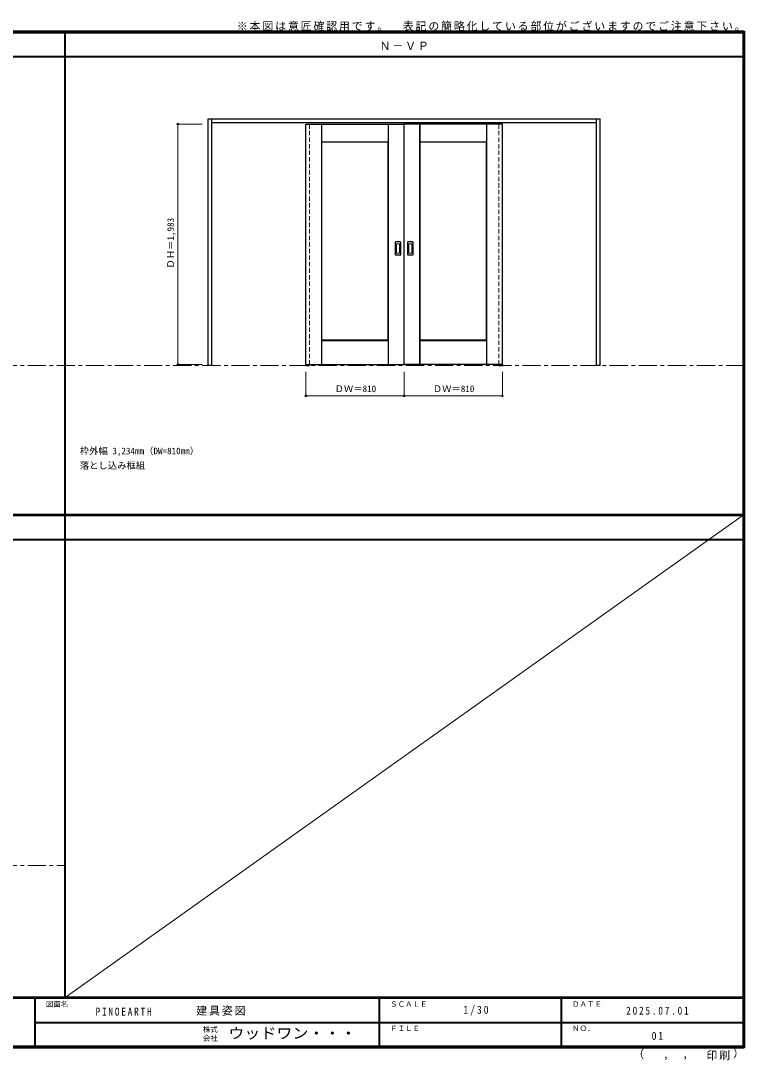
# Model space of a CAD drawing. Units: millimetres, scale not verified. Extents: x -6000 to 5700, y -4307 to 4260.
# Drawn here: x -267 to 5700, y -4307 to 4260 of the extents above; entities that cross this region are included whole.
import ezdxf
from ezdxf.enums import TextEntityAlignment as Align

# ---------------------------------------------------------------- set-up
doc = ezdxf.new("R2010")
doc.units = ezdxf.units.MM
doc.header["$LTSCALE"] = 30
doc.header["$PDMODE"] = 32
doc.header["$PDSIZE"] = 15
doc.linetypes.add('CHAIN1', pattern=[8, 5, -1, 1, -1])
doc.linetypes.add('DASHED1', pattern=[1.8, 1.2, -0.6])
for name, color, linetype, lineweight in [('0-1_通り芯', 7, 'CHAIN1', 18), ('0-2_扉', 3, 'Continuous', 25), ('0-3_仕上げ', 7, 'Continuous', 18), ('0-4_枠', 3, 'Continuous', 25), ('0-6_引手', 7, 'Continuous', 18), ('0-B_寸法', 7, 'Continuous', 9), ('F-0_補助線', 7, 'Continuous', 18), ('F-1_枠', 6, 'Continuous', 40)]:
    doc.layers.add(name, color=color, linetype=linetype, lineweight=lineweight)
doc.layers.add('0-A_文字', color=7, linetype='Continuous')
doc.layers.add('F-A_文字', color=7, linetype='Continuous')
doc.styles.add('ＭＳ ゴシック', font='')
doc.styles.get('ＭＳ ゴシック').set_extended_font_data('MS Gothic')

msp = doc.modelspace()

# ---------------------------------------------------------------- linework, layer by layer
at = {"layer": '0-1_通り芯'}
for p, q in [((-5490, 1418), (5690, 1418)), ((-5490, -2701.25), (100, -2701.25))]:
    msp.add_line(p, q, dxfattribs=at)
at = {"layer": '0-2_扉'}
for p, q in [((2085, 3409.5), (2895, 3409.5)), ((2085, 1426.5), (2085, 3409.5)), ((3705, 3409.5), (2895, 3409.5)), ((2895, 1426.5), (2895, 3409.5)), ((3705, 1426.5), (3705, 3409.5)), ((2085, 1426.5), (2895, 1426.5)), ((3705, 1426.5), (2895, 1426.5))]:
    msp.add_line(p, q, dxfattribs=at)
at = {"layer": '0-2_扉', "color": 4, "linetype": 'DASHED1', "lineweight": 9}
for p, q in [((2115, 1426.5), (2115, 3409.5)), ((3675, 1426.5), (3675, 3409.5))]:
    msp.add_line(p, q, dxfattribs=at)
at = {"layer": '0-3_仕上げ'}
for p, q in [((2213, 1426.5), (2213, 3409.5)), ((2214.5, 3262), (2214.5, 3409.5)), ((2216, 3263.5), (2216, 3409.5)), ((2764, 3263.5), (2764, 3409.5)), ((2765.5, 3262), (2765.5, 3409.5)), ((2767, 1426.5), (2767, 3409.5)), ((3023, 1426.5), (3023, 3409.5)), ((3024.5, 3262), (3024.5, 3409.5)), ((3026, 3263.5), (3026, 3409.5)), ((3574, 3263.5), (3574, 3409.5)), ((3575.5, 3262), (3575.5, 3409.5)), ((3577, 1426.5), (3577, 3409.5)), ((2216, 3263.5), (2214.5, 3262)), ((2217, 3259.5), (2214.5, 3262)), ((2764, 3263.5), (2216, 3263.5)), ((2765.5, 3262), (2763, 3259.5)), ((2764, 3263.5), (2765.5, 3262)), ((3026, 3263.5), (3024.5, 3262)), ((3027, 3259.5), (3024.5, 3262)), ((3574, 3263.5), (3026, 3263.5)), ((3575.5, 3262), (3573, 3259.5)), ((3574, 3263.5), (3575.5, 3262)), ((2216, 1622.5), (2214.5, 1624)), ((2764, 1622.5), (2216, 1622.5)), ((2216, 1426.5), (2216, 1622.5)), ((2763, 1626.5), (2765.5, 1624)), ((2764, 1622.5), (2765.5, 1624)), ((2764, 1426.5), (2764, 1622.5)), ((2765.5, 1426.5), (2765.5, 1624)), ((3026, 1622.5), (3024.5, 1624)), ((3574, 1622.5), (3026, 1622.5)), ((3026, 1426.5), (3026, 1622.5)), ((3573, 1626.5), (3575.5, 1624)), ((3574, 1622.5), (3575.5, 1624)), ((3574, 1426.5), (3574, 1622.5)), ((3575.5, 1426.5), (3575.5, 1624))]:
    msp.add_line(p, q, dxfattribs=at)
at = {"layer": '0-3_仕上げ', "color": 3, "lineweight": 25}
for p, q in [((2217, 1626.5), (2217, 3259.5)), ((3027, 1626.5), (3027, 3259.5)), ((2763, 1626.5), (2217, 1626.5)), ((3573, 1626.5), (3027, 1626.5))]:
    msp.add_line(p, q, dxfattribs=at)
for points in [[(2763, 1626.5), (2763, 3259.5), (2217, 3259.5)], [(3573, 1626.5), (3573, 3259.5), (3027, 3259.5)]]:
    msp.add_lwpolyline(points, dxfattribs=at)
at = {"layer": '0-3_仕上げ'}
for points in [[(2214.5, 1426.5), (2214.5, 1624), (2217, 1626.5)], [(3024.5, 1426.5), (3024.5, 1624), (3027, 1626.5)]]:
    msp.add_lwpolyline(points, dxfattribs=at)
at = {"layer": '0-4_枠'}
for p, q in [((1278, 1418), (1278, 3453)), ((1278, 3453), (4512, 3453)), ((1308, 1418), (1308, 3453)), ((4482, 1418), (4482, 3453)), ((4512, 1418), (4512, 3453)), ((1308, 3423), (4482, 3423)), ((1308, 1418), (1278, 1418)), ((2085, 1426.5), (2085, 1418)), ((2085, 1418), (2115, 1418)), ((2115, 1426.5), (2115, 1418)), ((3675, 1426.5), (3675, 1418)), ((3675, 1418), (3705, 1418)), ((3705, 1426.5), (3705, 1418)), ((4512, 1418), (4482, 1418))]:
    msp.add_line(p, q, dxfattribs=at)
at = {"layer": '0-4_枠', "color": 4, "linetype": 'DASHED1', "lineweight": 9}
for p, q in [((2085, 1426.5), (2085, 3423)), ((2115, 1426.5), (2115, 3423)), ((3675, 1426.5), (3675, 3423)), ((3705, 1426.5), (3705, 3423))]:
    msp.add_line(p, q, dxfattribs=at)
at = {"layer": '0-6_引手', "color": 3, "lineweight": 25}
for p, q in [((2823, 2330.5), (2823, 2437.5)), ((2863.5, 2439), (2824.5, 2439)), ((2865, 2437.5), (2865, 2330.5)), ((2925, 2330.5), (2925, 2437.5)), ((2965.5, 2439), (2926.5, 2439)), ((2967, 2437.5), (2967, 2330.5)), ((2863.5, 2329), (2824.5, 2329)), ((2965.5, 2329), (2926.5, 2329))]:
    msp.add_line(p, q, dxfattribs=at)
at = {"layer": '0-6_引手'}
for p, q in [((2831.5, 2346.5), (2831.5, 2421.5)), ((2855, 2423), (2833, 2423)), ((2856.5, 2421.5), (2856.5, 2346.5)), ((2933.5, 2346.5), (2933.5, 2421.5)), ((2957, 2423), (2935, 2423)), ((2958.5, 2421.5), (2958.5, 2346.5)), ((2855, 2345), (2833, 2345)), ((2957, 2345), (2935, 2345))]:
    msp.add_line(p, q, dxfattribs=at)
at = {"layer": '0-6_引手', "color": 3, "lineweight": 25}
for centre, start, end in [((2824.5, 2437.5), 90, 180), ((2863.5, 2437.5), 0, 90), ((2926.5, 2437.5), 90, 180), ((2965.5, 2437.5), 0, 90), ((2824.5, 2330.5), 180, 270), ((2863.5, 2330.5), 270, 0), ((2926.5, 2330.5), 180, 270), ((2965.5, 2330.5), 270, 0)]:
    msp.add_arc(centre, 1.5, start, end, dxfattribs=at)
at = {"layer": '0-6_引手'}
for centre, start, end in [((2833, 2421.5), 90, 180), ((2855, 2421.5), 0, 90), ((2935, 2421.5), 90, 180), ((2957, 2421.5), 0, 90), ((2833, 2346.5), 180, 270), ((2855, 2346.5), 270, 0), ((2935, 2346.5), 180, 270), ((2957, 2346.5), 270, 0)]:
    msp.add_arc(centre, 1.5, start, end, dxfattribs=at)
at = {"layer": '0-B_寸法', "color": 4}
for p, q in [((1028, 3409.5), (1228, 3409.5)), ((1028, 3409.5), (1028, 1426.5)), ((1028, 1426.5), (1228, 1426.5)), ((2085, 1168), (2085, 1368)), ((2895, 1168), (2895, 1368)), ((3705, 1168), (3705, 1368)), ((2085, 1168), (3705, 1168))]:
    msp.add_line(p, q, dxfattribs=at)
at = {"layer": '0-B_寸法'}
for p in [(1028, 3409.5), (1028, 1426.5), (2085, 1168), (2895, 1168), (3705, 1168)]:
    msp.add_point(p, dxfattribs=at)
at = {"layer": 'F-0_補助線'}
msp.add_line((100, -3790), (5690, 184.5), dxfattribs=at)
at = {"layer": 'F-1_枠'}
for p, q in [((-6000, 4175), (5700, 4175)), ((-6000, 4170), (5700, 4170)), ((-6000, 4165), (5700, 4165)), ((100, -3790), (100, 4175)), ((5690, 4175), (5690, -4205)), ((5695, 4175), (5695, -4205)), ((5700, 4175), (5700, -4205)), ((-6000, 3965), (5700, 3965)), ((-6000, 190.5), (5700, 190.5)), ((-6000, 187.5), (5700, 187.5)), ((-6000, 184.5), (5700, 184.5)), ((-6000, -15.5), (5700, -15.5)), ((5700, -3790), (-6000, -3790)), ((5700, -3795), (-6000, -3795)), ((-150, -3795), (-150, -4195)), ((2690, -3795), (2690, -4195)), ((4190, -3795), (4190, -4195)), ((-150, -3995), (5690, -3995.01)), ((5700, -4195), (-6000, -4195)), ((5700, -4200), (-6000, -4200)), ((5700, -4205), (-6000, -4205))]:
    msp.add_line(p, q, dxfattribs=at)

# ---------------------------------------------------------------- texts
at = {"layer": '0-A_文字', "style": 'ＭＳ ゴシック'}
for s, p in [('枠外幅 3,234mm（DW=810mm）', (220, 670.5)), ('落とし込み框組', (220, 550.5))]:
    msp.add_text(s, height=54.99, dxfattribs=at).set_placement(p, align=Align.BOTTOM_LEFT)
at = {"layer": '0-A_文字', "char_height": 65.98, "attachment_point": 7, "style": 'ＭＳ ゴシック'}
for s, insert in [('\\T1.17;※本図は意匠確認用です。\u3000表記の簡略化している部位がございますのでご注意下さい。', (1515, 4175)), ('\\T1.17;Ｎ－ＶＰ', (2692.5, 4020))]:
    msp.add_mtext(s, dxfattribs=dict(at, insert=insert))
at = {"layer": '0-B_寸法', "style": 'ＭＳ ゴシック'}
msp.add_text('ＤＨ＝1,983', height=54.99, rotation=90, dxfattribs=at).set_placement((1013, 2217.75), align=Align.BOTTOM_LEFT)
for p in [(2321.25, 1183), (3131.25, 1183)]:
    msp.add_text('ＤＷ＝810', height=54.99, dxfattribs=at).set_placement(p, align=Align.BOTTOM_LEFT)
at = {"layer": 'F-A_文字', "style": 'ＭＳ ゴシック'}
for s, height, p in [('図面名', 43.99, (-60, -3880)), ('ＳＣＡＬＥ', 43.99, (2780, -3880)), ('ＤＡＴＥ', 43.99, (4280, -3880)), ('株式', 43.99, (1235, -4089)), ('ＦＩＬＥ', 43.99, (2780, -4080)), ('ＮＯ．', 43.99, (4280, -4080)), ('会社', 43.99, (1235, -4161)), ('（', 65.98, (4784.03, -4308.31)), (',', 65.98, (5031.28, -4308.31)), (',', 65.98, (5190.2, -4305.53)), ('）', 65.98, (5608.4, -4304.13))]:
    msp.add_text(s, height=height, dxfattribs=at).set_placement(p, align=Align.BOTTOM_LEFT)
at = {"layer": 'F-A_文字', "style": 'ＭＳ ゴシック', "width": 1.1}
msp.add_text('ウッドワン・・・', height=87.98, dxfattribs=at).set_placement((1445, -4155), align=Align.BOTTOM_LEFT)
at = {"layer": 'F-A_文字', "char_height": 65.98, "attachment_point": 7, "style": 'ＭＳ ゴシック'}
for s, insert in [('\\T1.38;\\W0.9;1/30', (3383.75, -3940)), ('\\T1.39;\\W0.85;PINOEARTH', (350, -3940.79)), ('\\T1.17;建具姿図', (1180.42, -3940)), ('\\T1.39;\\W0.85;2025.07.01', (4726.25, -3932.5)), ('\\T1.36;\\W0.9;01', (4936.25, -4140)), ('\\T1.17;印刷', (5388.15, -4306.92))]:
    msp.add_mtext(s, dxfattribs=dict(at, insert=insert))

doc.saveas('drawing.dxf')
